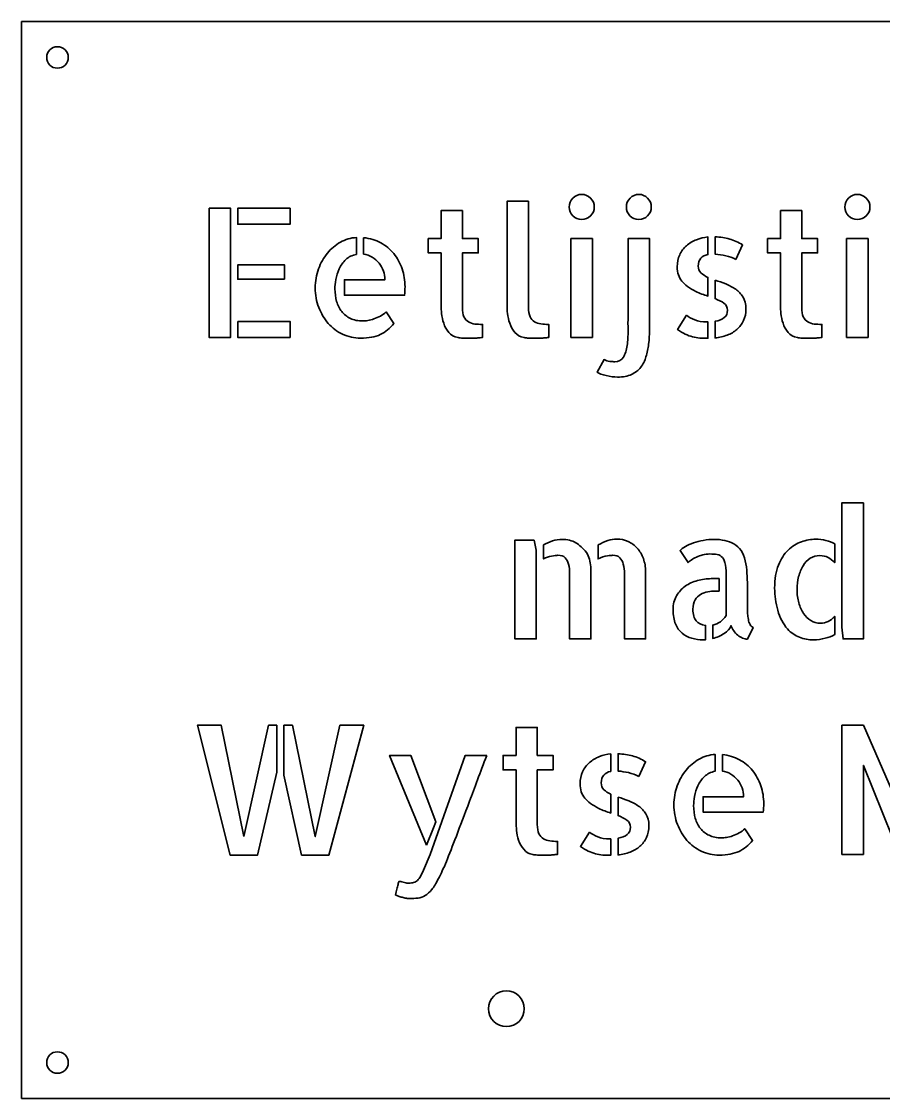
# Model space of a CAD drawing. Header units: inches. Extents: x 7 to 247, y -156 to -6.
# Drawn here: x 7 to 127, y -156 to -6 of the extents above; entities that cross this region are included whole.
import ezdxf

# ---------------------------------------------------------------- set-up
doc = ezdxf.new("R2010")
doc.units = ezdxf.units.IN
doc.header["$MEASUREMENT"] = 0
doc.layers.add('Layer 1', color=7, linetype='Continuous')
doc.layers.add('Layer 2', color=7, linetype='Continuous')

# ---------------------------------------------------------------- blocks, each defined once
blk = doc.blocks.new('block 2')
at = {"layer": 'Layer 2', "color": 250, "lineweight": 35, "true_color": 0x231f20}
for points in [[(33.12, -32.01), (36.1, -32.01), (36.1, -50), (33.12, -50), (33.12, -32.01)], [(44.38, -32.01), (44.38, -34.23), (37.1, -34.23), (37.1, -32.01), (44.38, -32.01)], [(86.47, -50), (83.49, -50), (83.49, -36.23), (86.47, -36.23), (86.47, -50)], [(124.85, -50), (121.87, -50), (121.87, -36.23), (124.85, -36.23), (124.85, -50)], [(43.62, -41.89), (37.1, -41.89), (37.1, -39.89), (43.62, -39.89), (43.62, -41.89)], [(37.1, -47.78), (44.38, -47.78), (44.38, -50), (37.1, -50), (37.1, -47.78)], [(124.2, -73.03), (124.2, -92), (121.39, -92), (121.22, -90.36), (121.22, -73.03), (124.2, -73.03)], [(78.35, -78.23), (78.67, -79.65), (78.67, -92), (75.69, -92), (75.69, -78.23), (78.35, -78.23)], [(37.97, -119.53), (41.39, -104.01), (42.54, -104.01), (42.54, -110.53), (39.87, -122.1), (36.04, -122.1), (31.48, -104.01), (34.8, -104.01), (37.97, -119.53)], [(51.32, -104.01), (54.65, -104.01), (49.79, -122.1), (45.98, -122.1), (43.54, -110.99), (43.54, -104.01), (44.71, -104.01), (47.88, -119.53), (51.32, -104.01)], [(121.22, -104.01), (124.2, -104.01), (129.03, -115.12), (129.03, -119.63), (128.25, -119.63), (124.2, -109.62), (124.2, -122), (121.22, -122), (121.22, -104.01)], [(63.36, -120.71), (58.23, -108.23), (61.19, -108.23), (64.7, -117.48), (64.36, -118.31), (63.36, -120.71)]]:
    blk.add_lwpolyline(points, dxfattribs=at)
for points, knots in [([(77.58, -45.8), (77.58, -46.35), (77.66, -46.79), (77.8, -47.11), (77.95, -47.42), (78.15, -47.66), (78.41, -47.81), (78.67, -47.97), (78.97, -48.07), (79.3, -48.12), (79.64, -48.17), (80, -48.19), (80.39, -48.19), (80.39, -48.19), (80.39, -50), (80.39, -50), (80.18, -50.03), (79.96, -50.06), (79.73, -50.07), (79.55, -50.09), (79.34, -50.1), (79.1, -50.11), (78.85, -50.12), (78.61, -50.12), (78.36, -50.12), (78.12, -50.12), (77.88, -50.11), (77.63, -50.1), (77.39, -50.08), (77.17, -50.06), (76.97, -50.02), (76.42, -49.91), (75.99, -49.67), (75.68, -49.29), (75.37, -48.92), (75.13, -48.5), (74.97, -48.03), (74.81, -47.57), (74.71, -47.12), (74.66, -46.68), (74.62, -46.24), (74.6, -45.9), (74.6, -45.65), (74.6, -45.65), (74.6, -45.36), (74.6, -45.36), (74.6, -45.36), (74.6, -31.03), (74.6, -31.03), (74.6, -31.03), (77.58, -31.03), (77.58, -31.03), (77.58, -31.03), (77.58, -45.8), (77.58, -45.8)], [0, 0, 0, 0, 1, 1, 1, 2, 2, 2, 3, 3, 3, 4, 4, 4, 5, 5, 5, 6, 6, 6, 7, 7, 7, 8, 8, 8, 9, 9, 9, 10, 10, 10, 11, 11, 11, 12, 12, 12, 13, 13, 13, 14, 14, 14, 15, 15, 15, 16, 16, 16, 17, 17, 17, 18, 18, 18, 18]), ([(86.74, -31.84), (86.74, -32.32), (86.57, -32.74), (86.22, -33.07), (85.88, -33.4), (85.47, -33.57), (84.98, -33.57), (84.49, -33.57), (84.08, -33.4), (83.75, -33.06), (83.41, -32.71), (83.25, -32.31), (83.25, -31.84), (83.25, -31.35), (83.42, -30.93), (83.76, -30.59), (84.1, -30.25), (84.51, -30.08), (84.98, -30.08), (85.47, -30.08), (85.88, -30.25), (86.22, -30.59), (86.57, -30.93), (86.74, -31.35), (86.74, -31.84)], [0, 0, 0, 0, 1, 1, 1, 2, 2, 2, 3, 3, 3, 4, 4, 4, 5, 5, 5, 6, 6, 6, 7, 7, 7, 8, 8, 8, 8]), ([(94.67, -31.84), (94.67, -32.32), (94.5, -32.74), (94.17, -33.07), (93.84, -33.4), (93.43, -33.57), (92.94, -33.57), (92.45, -33.57), (92.04, -33.4), (91.71, -33.06), (91.37, -32.71), (91.21, -32.31), (91.21, -31.84), (91.21, -31.35), (91.38, -30.93), (91.72, -30.59), (92.06, -30.25), (92.47, -30.08), (92.94, -30.08), (93.43, -30.08), (93.84, -30.25), (94.17, -30.59), (94.5, -30.93), (94.67, -31.35), (94.67, -31.84)], [0, 0, 0, 0, 1, 1, 1, 2, 2, 2, 3, 3, 3, 4, 4, 4, 5, 5, 5, 6, 6, 6, 7, 7, 7, 8, 8, 8, 8]), ([(125.12, -31.84), (125.12, -32.32), (124.95, -32.74), (124.6, -33.07), (124.26, -33.4), (123.85, -33.57), (123.36, -33.57), (122.87, -33.57), (122.46, -33.4), (122.13, -33.06), (121.79, -32.71), (121.63, -32.31), (121.63, -31.84), (121.63, -31.35), (121.8, -30.93), (122.14, -30.59), (122.48, -30.25), (122.89, -30.08), (123.36, -30.08), (123.85, -30.08), (124.26, -30.25), (124.6, -30.59), (124.95, -30.93), (125.12, -31.35), (125.12, -31.84)], [0, 0, 0, 0, 1, 1, 1, 2, 2, 2, 3, 3, 3, 4, 4, 4, 5, 5, 5, 6, 6, 6, 7, 7, 7, 8, 8, 8, 8]), ([(68.38, -45.83), (68.38, -46.38), (68.45, -46.81), (68.6, -47.12), (68.74, -47.43), (68.95, -47.66), (69.22, -47.83), (69.49, -47.99), (69.79, -48.09), (70.12, -48.13), (70.46, -48.17), (70.81, -48.19), (71.19, -48.19), (71.19, -48.19), (71.19, -50), (71.19, -50), (70.97, -50.03), (70.76, -50.06), (70.55, -50.07), (70.37, -50.09), (70.16, -50.1), (69.9, -50.11), (69.65, -50.12), (69.4, -50.12), (69.16, -50.12), (68.92, -50.12), (68.67, -50.11), (68.41, -50.1), (68.16, -50.08), (67.95, -50.06), (67.77, -50.02), (67.21, -49.93), (66.78, -49.69), (66.47, -49.3), (66.16, -48.92), (65.93, -48.5), (65.78, -48.03), (65.62, -47.57), (65.53, -47.12), (65.49, -46.68), (65.44, -46.24), (65.42, -45.9), (65.42, -45.65), (65.42, -45.65), (65.42, -38.23), (65.42, -38.23), (65.42, -38.23), (63.62, -38.23), (63.62, -38.23), (63.62, -38.23), (63.62, -36.23), (63.62, -36.23), (63.62, -36.23), (65.42, -36.23), (65.42, -36.23), (65.42, -36.23), (65.42, -32.32), (65.42, -32.32), (65.42, -32.32), (68.38, -32.32), (68.38, -32.32), (68.38, -32.32), (68.38, -36.23), (68.38, -36.23), (68.38, -36.23), (70.58, -36.23), (70.58, -36.23), (70.58, -36.23), (70.58, -38.23), (70.58, -38.23), (70.58, -38.23), (68.38, -38.23), (68.38, -38.23), (68.38, -38.23), (68.38, -45.83), (68.38, -45.83)], [0, 0, 0, 0, 1, 1, 1, 2, 2, 2, 3, 3, 3, 4, 4, 4, 5, 5, 5, 6, 6, 6, 7, 7, 7, 8, 8, 8, 9, 9, 9, 10, 10, 10, 11, 11, 11, 12, 12, 12, 13, 13, 13, 14, 14, 14, 15, 15, 15, 16, 16, 16, 17, 17, 17, 18, 18, 18, 19, 19, 19, 20, 20, 20, 21, 21, 21, 22, 22, 22, 23, 23, 23, 24, 24, 24, 25, 25, 25, 25]), ([(115.62, -45.83), (115.62, -46.38), (115.69, -46.81), (115.84, -47.12), (115.99, -47.43), (116.19, -47.66), (116.46, -47.83), (116.73, -47.99), (117.03, -48.09), (117.36, -48.13), (117.7, -48.17), (118.05, -48.19), (118.43, -48.19), (118.43, -48.19), (118.43, -50), (118.43, -50), (118.22, -50.03), (118, -50.06), (117.79, -50.07), (117.61, -50.09), (117.4, -50.1), (117.15, -50.11), (116.89, -50.12), (116.64, -50.12), (116.4, -50.12), (116.16, -50.12), (115.91, -50.11), (115.66, -50.1), (115.4, -50.08), (115.19, -50.06), (115.01, -50.02), (114.46, -49.93), (114.02, -49.69), (113.72, -49.3), (113.41, -48.92), (113.17, -48.5), (113.02, -48.03), (112.86, -47.57), (112.77, -47.12), (112.73, -46.68), (112.69, -46.24), (112.67, -45.9), (112.67, -45.65), (112.67, -45.65), (112.67, -38.23), (112.67, -38.23), (112.67, -38.23), (110.86, -38.23), (110.86, -38.23), (110.86, -38.23), (110.86, -36.23), (110.86, -36.23), (110.86, -36.23), (112.67, -36.23), (112.67, -36.23), (112.67, -36.23), (112.67, -32.32), (112.67, -32.32), (112.67, -32.32), (115.62, -32.32), (115.62, -32.32), (115.62, -32.32), (115.62, -36.23), (115.62, -36.23), (115.62, -36.23), (117.82, -36.23), (117.82, -36.23), (117.82, -36.23), (117.82, -38.23), (117.82, -38.23), (117.82, -38.23), (115.62, -38.23), (115.62, -38.23), (115.62, -38.23), (115.62, -45.83), (115.62, -45.83)], [0, 0, 0, 0, 1, 1, 1, 2, 2, 2, 3, 3, 3, 4, 4, 4, 5, 5, 5, 6, 6, 6, 7, 7, 7, 8, 8, 8, 9, 9, 9, 10, 10, 10, 11, 11, 11, 12, 12, 12, 13, 13, 13, 14, 14, 14, 15, 15, 15, 16, 16, 16, 17, 17, 17, 18, 18, 18, 19, 19, 19, 20, 20, 20, 21, 21, 21, 22, 22, 22, 23, 23, 23, 24, 24, 24, 25, 25, 25, 25]), ([(106.44, -39.14), (106, -38.91), (105.53, -38.74), (105.04, -38.62), (104.54, -38.51), (104.05, -38.44), (103.56, -38.4), (103.56, -38.4), (103.56, -35.99), (103.56, -35.99), (104.29, -36.02), (104.97, -36.12), (105.59, -36.29), (106.2, -36.46), (106.81, -36.74), (107.39, -37.11), (107.39, -37.11), (106.44, -39.14), (106.44, -39.14)], [0, 0, 0, 0, 1, 1, 1, 2, 2, 2, 3, 3, 3, 4, 4, 4, 5, 5, 5, 6, 6, 6, 6]), ([(54.54, -47.71), (54.71, -47.71), (54.94, -47.68), (55.21, -47.64), (55.48, -47.6), (55.76, -47.53), (56.06, -47.42), (56.36, -47.32), (56.66, -47.18), (56.96, -47.02), (57.27, -46.86), (57.53, -46.66), (57.76, -46.44), (57.76, -46.44), (58.83, -48.07), (58.83, -48.07), (58.3, -48.74), (57.67, -49.24), (56.95, -49.59), (56.24, -49.93), (55.32, -50.1), (54.22, -50.1), (53.32, -50.1), (52.48, -49.91), (51.7, -49.55), (50.92, -49.18), (50.25, -48.68), (49.7, -48.05), (49.15, -47.41), (48.71, -46.67), (48.38, -45.83), (48.06, -44.98), (47.89, -44.07), (47.89, -43.09), (47.89, -42.16), (48.04, -41.28), (48.35, -40.45), (48.65, -39.62), (49.06, -38.9), (49.58, -38.27), (50.1, -37.64), (50.71, -37.13), (51.4, -36.74), (52.09, -36.35), (52.83, -36.13), (53.63, -36.08), (53.63, -36.08), (53.63, -38.43), (53.63, -38.43), (53.03, -38.54), (52.53, -38.79), (52.14, -39.16), (51.75, -39.53), (51.45, -39.96), (51.23, -40.44), (51.01, -40.92), (50.85, -41.41), (50.76, -41.92), (50.67, -42.42), (50.63, -42.86), (50.63, -43.21), (50.63, -43.85), (50.71, -44.44), (50.86, -44.98), (51.02, -45.53), (51.26, -46), (51.58, -46.4), (51.91, -46.8), (52.31, -47.12), (52.79, -47.35), (53.27, -47.59), (53.85, -47.71), (54.54, -47.71)], [0, 0, 0, 0, 1, 1, 1, 2, 2, 2, 3, 3, 3, 4, 4, 4, 5, 5, 5, 6, 6, 6, 7, 7, 7, 8, 8, 8, 9, 9, 9, 10, 10, 10, 11, 11, 11, 12, 12, 12, 13, 13, 13, 14, 14, 14, 15, 15, 15, 16, 16, 16, 17, 17, 17, 18, 18, 18, 19, 19, 19, 20, 20, 20, 21, 21, 21, 22, 22, 22, 23, 23, 23, 24, 24, 24, 24]), ([(54.63, -36.11), (55.51, -36.19), (56.31, -36.43), (57.01, -36.82), (57.72, -37.21), (58.33, -37.71), (58.83, -38.33), (59.34, -38.95), (59.72, -39.66), (59.99, -40.45), (60.26, -41.25), (60.39, -42.08), (60.39, -42.94), (60.39, -43.33), (60.37, -43.73), (60.32, -44.12), (60.32, -44.12), (51.95, -44.12), (51.95, -44.12), (51.95, -44.12), (51.95, -41.97), (51.95, -41.97), (51.95, -41.97), (57.59, -41.97), (57.59, -41.97), (57.59, -41.54), (57.52, -41.14), (57.38, -40.75), (57.24, -40.36), (57.04, -39.99), (56.77, -39.66), (56.5, -39.33), (56.19, -39.05), (55.83, -38.82), (55.47, -38.59), (55.07, -38.45), (54.63, -38.4), (54.63, -38.4), (54.63, -36.11), (54.63, -36.11)], [0, 0, 0, 0, 1, 1, 1, 2, 2, 2, 3, 3, 3, 4, 4, 4, 5, 5, 5, 6, 6, 6, 7, 7, 7, 8, 8, 8, 9, 9, 9, 10, 10, 10, 11, 11, 11, 12, 12, 12, 13, 13, 13, 13]), ([(88.41, -55.32), (87.85, -55.19), (87.43, -55.04), (87.15, -54.86), (87.15, -54.86), (88.1, -53.08), (88.1, -53.08), (88.33, -53.21), (88.61, -53.29), (88.92, -53.33), (89.24, -53.37), (89.46, -53.39), (89.59, -53.39), (90.13, -53.39), (90.53, -53.18), (90.79, -52.75), (91.05, -52.32), (91.23, -51.77), (91.32, -51.12), (91.4, -50.47), (91.45, -49.78), (91.44, -49.05), (91.43, -48.32), (91.43, -47.65), (91.45, -47.05), (91.45, -47.05), (91.45, -36.23), (91.45, -36.23), (91.45, -36.23), (94.43, -36.23), (94.43, -36.23), (94.43, -36.23), (94.43, -47.07), (94.43, -47.07), (94.43, -47.69), (94.43, -48.33), (94.43, -48.99), (94.43, -49.65), (94.39, -50.29), (94.31, -50.92), (94.22, -51.54), (94.1, -52.13), (93.94, -52.69), (93.78, -53.24), (93.53, -53.73), (93.21, -54.15), (92.88, -54.57), (92.45, -54.91), (91.93, -55.15), (91.4, -55.4), (90.75, -55.52), (89.98, -55.52), (89.5, -55.52), (88.97, -55.45), (88.41, -55.32)], [0, 0, 0, 0, 1, 1, 1, 2, 2, 2, 3, 3, 3, 4, 4, 4, 5, 5, 5, 6, 6, 6, 7, 7, 7, 8, 8, 8, 9, 9, 9, 10, 10, 10, 11, 11, 11, 12, 12, 12, 13, 13, 13, 14, 14, 14, 15, 15, 15, 16, 16, 16, 17, 17, 17, 18, 18, 18, 18]), ([(98.29, -40.16), (98.29, -39.54), (98.4, -38.99), (98.63, -38.49), (98.85, -37.99), (99.17, -37.57), (99.58, -37.22), (99.99, -36.87), (100.45, -36.59), (100.96, -36.39), (101.47, -36.19), (102, -36.06), (102.56, -36.01), (102.56, -36.01), (102.56, -38.45), (102.56, -38.45), (102.13, -38.53), (101.8, -38.7), (101.57, -38.96), (101.33, -39.23), (101.22, -39.59), (101.22, -40.06), (101.22, -40.45), (101.34, -40.77), (101.59, -41), (101.85, -41.24), (102.17, -41.45), (102.56, -41.63), (102.56, -41.63), (102.56, -44.24), (102.56, -44.24), (102.28, -44.16), (102, -44.06), (101.72, -43.96), (101.43, -43.85), (101.15, -43.73), (100.87, -43.6), (100.01, -43.15), (99.36, -42.67), (98.93, -42.16), (98.5, -41.66), (98.29, -40.99), (98.29, -40.16)], [0, 0, 0, 0, 1, 1, 1, 2, 2, 2, 3, 3, 3, 4, 4, 4, 5, 5, 5, 6, 6, 6, 7, 7, 7, 8, 8, 8, 9, 9, 9, 10, 10, 10, 11, 11, 11, 12, 12, 12, 13, 13, 13, 14, 14, 14, 14]), ([(103.56, -42.02), (104.05, -42.18), (104.54, -42.36), (105.05, -42.55), (105.55, -42.75), (106.01, -42.99), (106.43, -43.29), (106.84, -43.58), (107.18, -43.94), (107.45, -44.37), (107.72, -44.8), (107.86, -45.35), (107.86, -46), (107.86, -46.63), (107.74, -47.18), (107.51, -47.66), (107.29, -48.13), (106.98, -48.54), (106.6, -48.88), (106.22, -49.22), (105.76, -49.49), (105.24, -49.68), (104.72, -49.88), (104.16, -50.01), (103.56, -50.07), (103.56, -50.07), (103.56, -47.75), (103.56, -47.75), (104.11, -47.66), (104.54, -47.48), (104.84, -47.23), (105.14, -46.98), (105.29, -46.64), (105.29, -46.22), (105.29, -45.79), (105.13, -45.46), (104.79, -45.23), (104.46, -44.99), (104.05, -44.78), (103.56, -44.6), (103.56, -44.6), (103.56, -42.02), (103.56, -42.02)], [0, 0, 0, 0, 1, 1, 1, 2, 2, 2, 3, 3, 3, 4, 4, 4, 5, 5, 5, 6, 6, 6, 7, 7, 7, 8, 8, 8, 9, 9, 9, 10, 10, 10, 11, 11, 11, 12, 12, 12, 13, 13, 13, 14, 14, 14, 14]), ([(99.58, -46.92), (99.9, -47.15), (100.29, -47.36), (100.74, -47.56), (101.19, -47.75), (101.75, -47.85), (102.44, -47.85), (102.44, -47.85), (102.56, -47.85), (102.56, -47.85), (102.56, -47.85), (102.56, -50.12), (102.56, -50.12), (102.15, -50.12), (101.78, -50.11), (101.43, -50.09), (101.09, -50.06), (100.76, -50), (100.42, -49.91), (100.09, -49.83), (99.75, -49.7), (99.41, -49.54), (99.07, -49.37), (98.71, -49.16), (98.33, -48.9), (98.33, -48.9), (99.58, -46.92), (99.58, -46.92)], [0, 0, 0, 0, 1, 1, 1, 2, 2, 2, 3, 3, 3, 4, 4, 4, 5, 5, 5, 6, 6, 6, 7, 7, 7, 8, 8, 8, 9, 9, 9, 9]), ([(85.65, -79.96), (85.85, -80.26), (85.99, -80.57), (86.08, -80.9), (86.17, -81.24), (86.22, -81.58), (86.25, -81.94), (86.27, -82.3), (86.28, -82.67), (86.27, -83.05), (86.27, -83.43), (86.26, -83.84), (86.26, -84.26), (86.26, -84.26), (86.26, -92), (86.26, -92), (86.26, -92), (83.31, -92), (83.31, -92), (83.31, -92), (83.31, -84.5), (83.31, -84.5), (83.31, -83.95), (83.31, -83.43), (83.31, -82.93), (83.31, -82.43), (83.26, -81.99), (83.16, -81.6), (83.06, -81.21), (82.9, -80.9), (82.67, -80.68), (82.44, -80.46), (82.11, -80.35), (81.67, -80.35), (81.48, -80.35), (81.19, -80.39), (80.8, -80.46), (80.42, -80.54), (80.04, -80.66), (79.67, -80.84), (79.67, -80.84), (79.67, -78.91), (79.67, -78.91), (80.06, -78.69), (80.48, -78.5), (80.93, -78.35), (81.37, -78.21), (81.82, -78.13), (82.26, -78.13), (83.01, -78.13), (83.64, -78.29), (84.15, -78.6), (84.66, -78.91), (85.16, -79.36), (85.65, -79.96)], [0, 0, 0, 0, 1, 1, 1, 2, 2, 2, 3, 3, 3, 4, 4, 4, 5, 5, 5, 6, 6, 6, 7, 7, 7, 8, 8, 8, 9, 9, 9, 10, 10, 10, 11, 11, 11, 12, 12, 12, 13, 13, 13, 14, 14, 14, 15, 15, 15, 16, 16, 16, 17, 17, 17, 18, 18, 18, 18]), ([(89.87, -78.08), (90.43, -78.08), (90.95, -78.19), (91.44, -78.41), (91.93, -78.63), (92.35, -78.95), (92.72, -79.35), (93.09, -79.76), (93.37, -80.24), (93.57, -80.81), (93.78, -81.37), (93.88, -81.97), (93.88, -82.62), (93.88, -82.62), (93.88, -92), (93.88, -92), (93.88, -92), (90.95, -92), (90.95, -92), (90.95, -92), (90.95, -84.5), (90.95, -84.5), (90.95, -83.95), (90.94, -83.43), (90.94, -82.93), (90.93, -82.43), (90.88, -81.99), (90.78, -81.6), (90.68, -81.21), (90.52, -80.9), (90.3, -80.68), (90.08, -80.46), (89.74, -80.35), (89.29, -80.35), (89.17, -80.35), (88.93, -80.38), (88.56, -80.43), (88.18, -80.48), (87.75, -80.61), (87.26, -80.84), (87.26, -80.84), (87.26, -78.91), (87.26, -78.91), (87.7, -78.65), (88.15, -78.45), (88.61, -78.3), (89.06, -78.16), (89.48, -78.08), (89.87, -78.08)], [0, 0, 0, 0, 1, 1, 1, 2, 2, 2, 3, 3, 3, 4, 4, 4, 5, 5, 5, 6, 6, 6, 7, 7, 7, 8, 8, 8, 9, 9, 9, 10, 10, 10, 11, 11, 11, 12, 12, 12, 13, 13, 13, 14, 14, 14, 15, 15, 15, 16, 16, 16, 16]), ([(108.06, -87.92), (108.06, -88.05), (108.07, -88.24), (108.09, -88.5), (108.1, -88.75), (108.14, -89.01), (108.19, -89.27), (108.23, -89.53), (108.31, -89.76), (108.42, -89.97), (108.52, -90.19), (108.67, -90.32), (108.84, -90.39), (108.84, -90.39), (108.06, -92.02), (108.06, -92.02), (107.85, -92.02), (107.63, -91.98), (107.39, -91.88), (107.16, -91.78), (106.93, -91.64), (106.71, -91.46), (106.49, -91.28), (106.3, -91.08), (106.15, -90.86), (105.99, -90.64), (105.87, -90.4), (105.79, -90.14), (105.63, -90.55), (105.31, -90.91), (104.83, -91.23), (104.35, -91.55), (103.82, -91.78), (103.23, -91.93), (103.23, -91.93), (103.23, -90.07), (103.23, -90.07), (103.62, -89.99), (103.97, -89.83), (104.29, -89.6), (104.61, -89.36), (104.88, -89.08), (105.11, -88.75), (105.11, -88.75), (105.11, -83.6), (105.11, -83.6), (105.11, -82.8), (105.07, -82.17), (104.99, -81.7), (104.91, -81.23), (104.77, -80.88), (104.57, -80.66), (104.38, -80.44), (104.14, -80.3), (103.85, -80.24), (103.57, -80.19), (103.23, -80.16), (102.84, -80.16), (102.48, -80.16), (102.14, -80.2), (101.83, -80.29), (101.51, -80.38), (101.22, -80.49), (100.95, -80.61), (100.68, -80.73), (100.44, -80.87), (100.24, -81.01), (100.03, -81.16), (99.88, -81.27), (99.79, -81.36), (99.79, -81.36), (98.69, -79.67), (98.69, -79.67), (98.85, -79.49), (99.09, -79.31), (99.42, -79.12), (99.75, -78.93), (100.12, -78.77), (100.54, -78.62), (100.97, -78.47), (101.43, -78.36), (101.92, -78.27), (102.42, -78.18), (102.94, -78.13), (103.47, -78.13), (103.96, -78.13), (104.44, -78.18), (104.9, -78.28), (105.37, -78.38), (105.79, -78.54), (106.17, -78.77), (106.55, -79), (106.89, -79.3), (107.17, -79.68), (107.46, -80.07), (107.66, -80.54), (107.77, -81.11), (107.88, -81.68), (107.96, -82.25), (108, -82.83), (108.04, -83.41), (108.06, -83.98), (108.06, -84.55), (108.06, -84.55), (108.06, -87.73), (108.06, -87.73), (108.06, -87.73), (108.06, -87.92), (108.06, -87.92)], [0, 0, 0, 0, 1, 1, 1, 2, 2, 2, 3, 3, 3, 4, 4, 4, 5, 5, 5, 6, 6, 6, 7, 7, 7, 8, 8, 8, 9, 9, 9, 10, 10, 10, 11, 11, 11, 12, 12, 12, 13, 13, 13, 14, 14, 14, 15, 15, 15, 16, 16, 16, 17, 17, 17, 18, 18, 18, 19, 19, 19, 20, 20, 20, 21, 21, 21, 22, 22, 22, 23, 23, 23, 24, 24, 24, 25, 25, 25, 26, 26, 26, 27, 27, 27, 28, 28, 28, 29, 29, 29, 30, 30, 30, 31, 31, 31, 32, 32, 32, 33, 33, 33, 34, 34, 34, 35, 35, 35, 36, 36, 36, 36]), ([(111.85, -84.92), (111.85, -83.65), (112.02, -82.58), (112.37, -81.72), (112.72, -80.86), (113.17, -80.16), (113.73, -79.62), (114.28, -79.08), (114.89, -78.7), (115.57, -78.46), (116.25, -78.23), (116.91, -78.11), (117.56, -78.11), (118.06, -78.11), (118.54, -78.17), (119, -78.28), (119.46, -78.39), (119.86, -78.56), (120.22, -78.77), (120.22, -78.77), (120.22, -81.36), (120.22, -81.36), (119.94, -81.06), (119.64, -80.83), (119.29, -80.65), (118.95, -80.47), (118.57, -80.38), (118.15, -80.38), (117.64, -80.38), (117.19, -80.5), (116.8, -80.76), (116.41, -81.01), (116.08, -81.36), (115.81, -81.79), (115.55, -82.23), (115.34, -82.74), (115.19, -83.31), (115.05, -83.88), (114.97, -84.49), (114.97, -85.14), (114.97, -85.79), (115.05, -86.4), (115.22, -86.96), (115.38, -87.52), (115.6, -88.01), (115.88, -88.44), (116.15, -88.86), (116.49, -89.19), (116.89, -89.44), (117.29, -89.68), (117.72, -89.8), (118.2, -89.8), (118.99, -89.8), (119.67, -89.49), (120.22, -88.85), (120.22, -88.85), (120.22, -91.39), (120.22, -91.39), (119.83, -91.6), (119.38, -91.78), (118.87, -91.91), (118.35, -92.05), (117.81, -92.12), (117.24, -92.12), (116.59, -92.12), (115.95, -92), (115.33, -91.77), (114.7, -91.53), (114.14, -91.15), (113.65, -90.61), (113.04, -89.91), (112.58, -89.04), (112.29, -88.01), (111.99, -86.97), (111.85, -85.95), (111.85, -84.92)], [0, 0, 0, 0, 1, 1, 1, 2, 2, 2, 3, 3, 3, 4, 4, 4, 5, 5, 5, 6, 6, 6, 7, 7, 7, 8, 8, 8, 9, 9, 9, 10, 10, 10, 11, 11, 11, 12, 12, 12, 13, 13, 13, 14, 14, 14, 15, 15, 15, 16, 16, 16, 17, 17, 17, 18, 18, 18, 19, 19, 19, 20, 20, 20, 21, 21, 21, 22, 22, 22, 23, 23, 23, 24, 24, 24, 25, 25, 25, 25]), ([(100.47, -87.85), (100.47, -88.58), (100.62, -89.13), (100.92, -89.49), (101.22, -89.84), (101.66, -90.06), (102.23, -90.12), (102.23, -90.12), (102.23, -92.1), (102.23, -92.1), (102.16, -92.11), (102.06, -92.12), (101.91, -92.12), (101.36, -92.12), (100.82, -92.05), (100.31, -91.9), (99.8, -91.76), (99.35, -91.52), (98.96, -91.19), (98.57, -90.87), (98.26, -90.44), (98.04, -89.9), (97.82, -89.36), (97.71, -88.7), (97.71, -87.92), (97.71, -87.17), (97.87, -86.53), (98.19, -85.98), (98.51, -85.44), (98.91, -84.99), (99.41, -84.64), (99.9, -84.29), (100.47, -84.03), (101.11, -83.86), (101.74, -83.69), (102.38, -83.6), (103.03, -83.6), (103.03, -83.6), (104.11, -83.6), (104.11, -83.6), (104.11, -83.6), (104.11, -85.34), (104.11, -85.34), (104.11, -85.34), (103.57, -85.34), (103.57, -85.34), (103.25, -85.34), (102.9, -85.37), (102.55, -85.43), (102.19, -85.5), (101.85, -85.62), (101.54, -85.8), (101.24, -85.98), (100.98, -86.23), (100.78, -86.57), (100.57, -86.9), (100.47, -87.33), (100.47, -87.85)], [0, 0, 0, 0, 1, 1, 1, 2, 2, 2, 3, 3, 3, 4, 4, 4, 5, 5, 5, 6, 6, 6, 7, 7, 7, 8, 8, 8, 9, 9, 9, 10, 10, 10, 11, 11, 11, 12, 12, 12, 13, 13, 13, 14, 14, 14, 15, 15, 15, 16, 16, 16, 17, 17, 17, 18, 18, 18, 19, 19, 19, 19]), ([(78.81, -117.83), (78.81, -118.38), (78.89, -118.81), (79.03, -119.12), (79.18, -119.43), (79.39, -119.66), (79.66, -119.83), (79.93, -119.99), (80.23, -120.09), (80.56, -120.13), (80.89, -120.17), (81.25, -120.19), (81.62, -120.19), (81.62, -120.19), (81.62, -122), (81.62, -122), (81.41, -122.03), (81.2, -122.06), (80.99, -122.07), (80.81, -122.09), (80.59, -122.1), (80.34, -122.11), (80.09, -122.12), (79.84, -122.12), (79.6, -122.12), (79.35, -122.12), (79.1, -122.11), (78.85, -122.1), (78.6, -122.08), (78.38, -122.06), (78.2, -122.02), (77.65, -121.93), (77.22, -121.69), (76.91, -121.3), (76.6, -120.92), (76.37, -120.5), (76.21, -120.03), (76.06, -119.57), (75.96, -119.12), (75.92, -118.68), (75.88, -118.24), (75.86, -117.9), (75.86, -117.65), (75.86, -117.65), (75.86, -110.23), (75.86, -110.23), (75.86, -110.23), (74.05, -110.23), (74.05, -110.23), (74.05, -110.23), (74.05, -108.23), (74.05, -108.23), (74.05, -108.23), (75.86, -108.23), (75.86, -108.23), (75.86, -108.23), (75.86, -104.32), (75.86, -104.32), (75.86, -104.32), (78.81, -104.32), (78.81, -104.32), (78.81, -104.32), (78.81, -108.23), (78.81, -108.23), (78.81, -108.23), (81.01, -108.23), (81.01, -108.23), (81.01, -108.23), (81.01, -110.23), (81.01, -110.23), (81.01, -110.23), (78.81, -110.23), (78.81, -110.23), (78.81, -110.23), (78.81, -117.83), (78.81, -117.83)], [0, 0, 0, 0, 1, 1, 1, 2, 2, 2, 3, 3, 3, 4, 4, 4, 5, 5, 5, 6, 6, 6, 7, 7, 7, 8, 8, 8, 9, 9, 9, 10, 10, 10, 11, 11, 11, 12, 12, 12, 13, 13, 13, 14, 14, 14, 15, 15, 15, 16, 16, 16, 17, 17, 17, 18, 18, 18, 19, 19, 19, 20, 20, 20, 21, 21, 21, 22, 22, 22, 23, 23, 23, 24, 24, 24, 25, 25, 25, 25]), ([(92.93, -111.14), (92.49, -110.91), (92.02, -110.74), (91.52, -110.62), (91.03, -110.51), (90.53, -110.44), (90.05, -110.4), (90.05, -110.4), (90.05, -107.99), (90.05, -107.99), (90.78, -108.02), (91.45, -108.12), (92.07, -108.29), (92.69, -108.46), (93.29, -108.74), (93.88, -109.11), (93.88, -109.11), (92.93, -111.14), (92.93, -111.14)], [0, 0, 0, 0, 1, 1, 1, 2, 2, 2, 3, 3, 3, 4, 4, 4, 5, 5, 5, 6, 6, 6, 6]), ([(71.76, -108.23), (70.86, -110.62), (70.07, -112.74), (69.37, -114.59), (68.67, -116.44), (68.06, -118.06), (67.54, -119.45), (67.01, -120.84), (66.55, -122.02), (66.16, -122.98), (65.76, -123.94), (65.39, -124.74), (65.06, -125.38), (64.72, -126.02), (64.41, -126.53), (64.12, -126.9), (63.82, -127.26), (63.52, -127.54), (63.21, -127.74), (62.91, -127.93), (62.57, -128.05), (62.2, -128.09), (61.83, -128.13), (61.42, -128.15), (60.94, -128.15), (60.8, -128.15), (60.63, -128.13), (60.43, -128.09), (60.24, -128.05), (60.04, -128), (59.86, -127.94), (59.67, -127.89), (59.5, -127.83), (59.36, -127.77), (59.21, -127.72), (59.11, -127.68), (59.06, -127.66), (59.13, -127.37), (59.19, -127.09), (59.26, -126.83), (59.31, -126.61), (59.36, -126.39), (59.42, -126.19), (59.47, -125.98), (59.52, -125.84), (59.55, -125.76), (59.68, -125.76), (59.88, -125.8), (60.15, -125.88), (60.42, -125.96), (60.62, -126), (60.75, -126), (61.01, -126), (61.24, -125.99), (61.44, -125.97), (61.65, -125.94), (61.83, -125.87), (61.99, -125.75), (62.16, -125.63), (62.31, -125.45), (62.46, -125.21), (62.6, -124.97), (62.77, -124.64), (62.95, -124.2), (62.95, -124.2), (63.87, -122), (63.87, -122), (63.87, -122), (68.78, -108.23), (68.78, -108.23), (68.78, -108.23), (71.76, -108.23), (71.76, -108.23)], [0, 0, 0, 0, 1, 1, 1, 2, 2, 2, 3, 3, 3, 4, 4, 4, 5, 5, 5, 6, 6, 6, 7, 7, 7, 8, 8, 8, 9, 9, 9, 10, 10, 10, 11, 11, 11, 12, 12, 12, 13, 13, 13, 14, 14, 14, 15, 15, 15, 16, 16, 16, 17, 17, 17, 18, 18, 18, 19, 19, 19, 20, 20, 20, 21, 21, 21, 22, 22, 22, 23, 23, 23, 24, 24, 24, 24]), ([(84.77, -112.16), (84.77, -111.54), (84.89, -110.99), (85.11, -110.49), (85.34, -109.99), (85.66, -109.57), (86.07, -109.22), (86.47, -108.87), (86.93, -108.59), (87.45, -108.39), (87.96, -108.19), (88.49, -108.06), (89.04, -108.01), (89.04, -108.01), (89.04, -110.45), (89.04, -110.45), (88.62, -110.53), (88.29, -110.7), (88.06, -110.97), (87.82, -111.23), (87.7, -111.59), (87.7, -112.06), (87.7, -112.45), (87.83, -112.77), (88.08, -113), (88.33, -113.24), (88.65, -113.45), (89.04, -113.63), (89.04, -113.63), (89.04, -116.24), (89.04, -116.24), (88.77, -116.16), (88.49, -116.06), (88.2, -115.96), (87.92, -115.85), (87.64, -115.73), (87.36, -115.6), (86.5, -115.15), (85.85, -114.67), (85.42, -114.16), (84.99, -113.66), (84.77, -112.99), (84.77, -112.16)], [0, 0, 0, 0, 1, 1, 1, 2, 2, 2, 3, 3, 3, 4, 4, 4, 5, 5, 5, 6, 6, 6, 7, 7, 7, 8, 8, 8, 9, 9, 9, 10, 10, 10, 11, 11, 11, 12, 12, 12, 13, 13, 13, 14, 14, 14, 14]), ([(104.47, -119.71), (104.65, -119.71), (104.88, -119.69), (105.15, -119.64), (105.41, -119.6), (105.7, -119.53), (106, -119.42), (106.3, -119.32), (106.6, -119.18), (106.9, -119.02), (107.2, -118.86), (107.47, -118.66), (107.7, -118.44), (107.7, -118.44), (108.77, -120.07), (108.77, -120.07), (108.23, -120.74), (107.61, -121.24), (106.89, -121.58), (106.17, -121.93), (105.26, -122.1), (104.16, -122.1), (103.26, -122.1), (102.42, -121.91), (101.64, -121.55), (100.86, -121.18), (100.19, -120.68), (99.64, -120.05), (99.09, -119.41), (98.65, -118.67), (98.32, -117.83), (98, -116.98), (97.83, -116.07), (97.83, -115.09), (97.83, -114.16), (97.98, -113.28), (98.29, -112.45), (98.59, -111.62), (99, -110.9), (99.52, -110.27), (100.04, -109.64), (100.65, -109.13), (101.34, -108.74), (102.03, -108.35), (102.77, -108.13), (103.57, -108.08), (103.57, -108.08), (103.57, -110.43), (103.57, -110.43), (102.97, -110.54), (102.47, -110.79), (102.08, -111.16), (101.69, -111.53), (101.39, -111.96), (101.17, -112.44), (100.95, -112.92), (100.79, -113.41), (100.7, -113.92), (100.61, -114.42), (100.57, -114.86), (100.57, -115.21), (100.57, -115.85), (100.65, -116.44), (100.8, -116.98), (100.95, -117.53), (101.19, -118), (101.52, -118.4), (101.85, -118.8), (102.25, -119.12), (102.73, -119.35), (103.21, -119.59), (103.79, -119.71), (104.47, -119.71)], [0, 0, 0, 0, 1, 1, 1, 2, 2, 2, 3, 3, 3, 4, 4, 4, 5, 5, 5, 6, 6, 6, 7, 7, 7, 8, 8, 8, 9, 9, 9, 10, 10, 10, 11, 11, 11, 12, 12, 12, 13, 13, 13, 14, 14, 14, 15, 15, 15, 16, 16, 16, 17, 17, 17, 18, 18, 18, 19, 19, 19, 20, 20, 20, 21, 21, 21, 22, 22, 22, 23, 23, 23, 24, 24, 24, 24]), ([(104.57, -108.11), (105.45, -108.19), (106.24, -108.43), (106.95, -108.82), (107.66, -109.21), (108.27, -109.71), (108.77, -110.33), (109.28, -110.95), (109.66, -111.66), (109.93, -112.45), (110.2, -113.25), (110.33, -114.08), (110.33, -114.94), (110.33, -115.34), (110.31, -115.73), (110.26, -116.12), (110.26, -116.12), (101.89, -116.12), (101.89, -116.12), (101.89, -116.12), (101.89, -113.97), (101.89, -113.97), (101.89, -113.97), (107.53, -113.97), (107.53, -113.97), (107.53, -113.54), (107.46, -113.14), (107.32, -112.75), (107.18, -112.36), (106.98, -111.99), (106.71, -111.66), (106.44, -111.33), (106.13, -111.05), (105.77, -110.82), (105.41, -110.59), (105.01, -110.45), (104.57, -110.4), (104.57, -110.4), (104.57, -108.11), (104.57, -108.11)], [0, 0, 0, 0, 1, 1, 1, 2, 2, 2, 3, 3, 3, 4, 4, 4, 5, 5, 5, 6, 6, 6, 7, 7, 7, 8, 8, 8, 9, 9, 9, 10, 10, 10, 11, 11, 11, 12, 12, 12, 13, 13, 13, 13]), ([(90.05, -114.02), (90.53, -114.18), (91.03, -114.36), (91.53, -114.55), (92.04, -114.75), (92.5, -114.99), (92.91, -115.29), (93.33, -115.58), (93.67, -115.94), (93.94, -116.37), (94.21, -116.8), (94.34, -117.35), (94.34, -118), (94.34, -118.63), (94.23, -119.18), (94, -119.66), (93.77, -120.13), (93.47, -120.54), (93.09, -120.88), (92.7, -121.22), (92.25, -121.49), (91.73, -121.68), (91.21, -121.88), (90.65, -122.01), (90.05, -122.07), (90.05, -122.07), (90.05, -119.75), (90.05, -119.75), (90.6, -119.66), (91.03, -119.48), (91.33, -119.23), (91.63, -118.98), (91.78, -118.64), (91.78, -118.22), (91.78, -117.79), (91.61, -117.46), (91.28, -117.23), (90.94, -116.99), (90.53, -116.78), (90.05, -116.6), (90.05, -116.6), (90.05, -114.02), (90.05, -114.02)], [0, 0, 0, 0, 1, 1, 1, 2, 2, 2, 3, 3, 3, 4, 4, 4, 5, 5, 5, 6, 6, 6, 7, 7, 7, 8, 8, 8, 9, 9, 9, 10, 10, 10, 11, 11, 11, 12, 12, 12, 13, 13, 13, 14, 14, 14, 14]), ([(86.07, -118.92), (86.39, -119.15), (86.78, -119.36), (87.23, -119.56), (87.67, -119.75), (88.24, -119.85), (88.92, -119.85), (88.92, -119.85), (89.04, -119.85), (89.04, -119.85), (89.04, -119.85), (89.04, -122.12), (89.04, -122.12), (88.64, -122.12), (88.26, -122.11), (87.92, -122.09), (87.58, -122.06), (87.24, -122), (86.91, -121.91), (86.57, -121.83), (86.24, -121.7), (85.9, -121.54), (85.55, -121.37), (85.2, -121.16), (84.82, -120.9), (84.82, -120.9), (86.07, -118.92), (86.07, -118.92)], [0, 0, 0, 0, 1, 1, 1, 2, 2, 2, 3, 3, 3, 4, 4, 4, 5, 5, 5, 6, 6, 6, 7, 7, 7, 8, 8, 8, 9, 9, 9, 9])]:
    blk.add_open_spline(points, degree=3, knots=knots, dxfattribs=at)

msp = doc.modelspace()

# ---------------------------------------------------------------- linework, layer by layer
at = {"layer": 'Layer 1', "color": 250, "lineweight": 35, "true_color": 0x231f20}
msp.add_lwpolyline([(7, -156), (247, -156), (247, -6), (7, -6), (7, -156)], dxfattribs=at)
for points in [[(13.5, -11), (13.5, -11.83), (12.83, -12.5), (12, -12.5), (11.17, -12.5), (10.5, -11.83), (10.5, -11), (10.5, -10.18), (11.17, -9.5), (12, -9.5), (12.83, -9.5), (13.5, -10.18), (13.5, -11)], [(72, -143.5), (72, -144.88), (73.12, -146), (74.5, -146), (75.88, -146), (77, -144.88), (77, -143.5), (77, -142.12), (75.88, -141), (74.5, -141), (73.12, -141), (72, -142.12), (72, -143.5)], [(13.5, -151), (13.5, -151.83), (12.83, -152.5), (12, -152.5), (11.17, -152.5), (10.5, -151.83), (10.5, -151), (10.5, -150.18), (11.17, -149.5), (12, -149.5), (12.83, -149.5), (13.5, -150.18), (13.5, -151)]]:
    msp.add_open_spline(points, degree=3, knots=[0, 0, 0, 0, 1, 1, 1, 2, 2, 2, 3, 3, 3, 4, 4, 4, 4], dxfattribs=at)

# ---------------------------------------------------------------- block references
at = {"layer": 'Layer 2'}
msp.add_blockref('block 2', (0, 0), dxfattribs=at)

doc.saveas('drawing.dxf')
